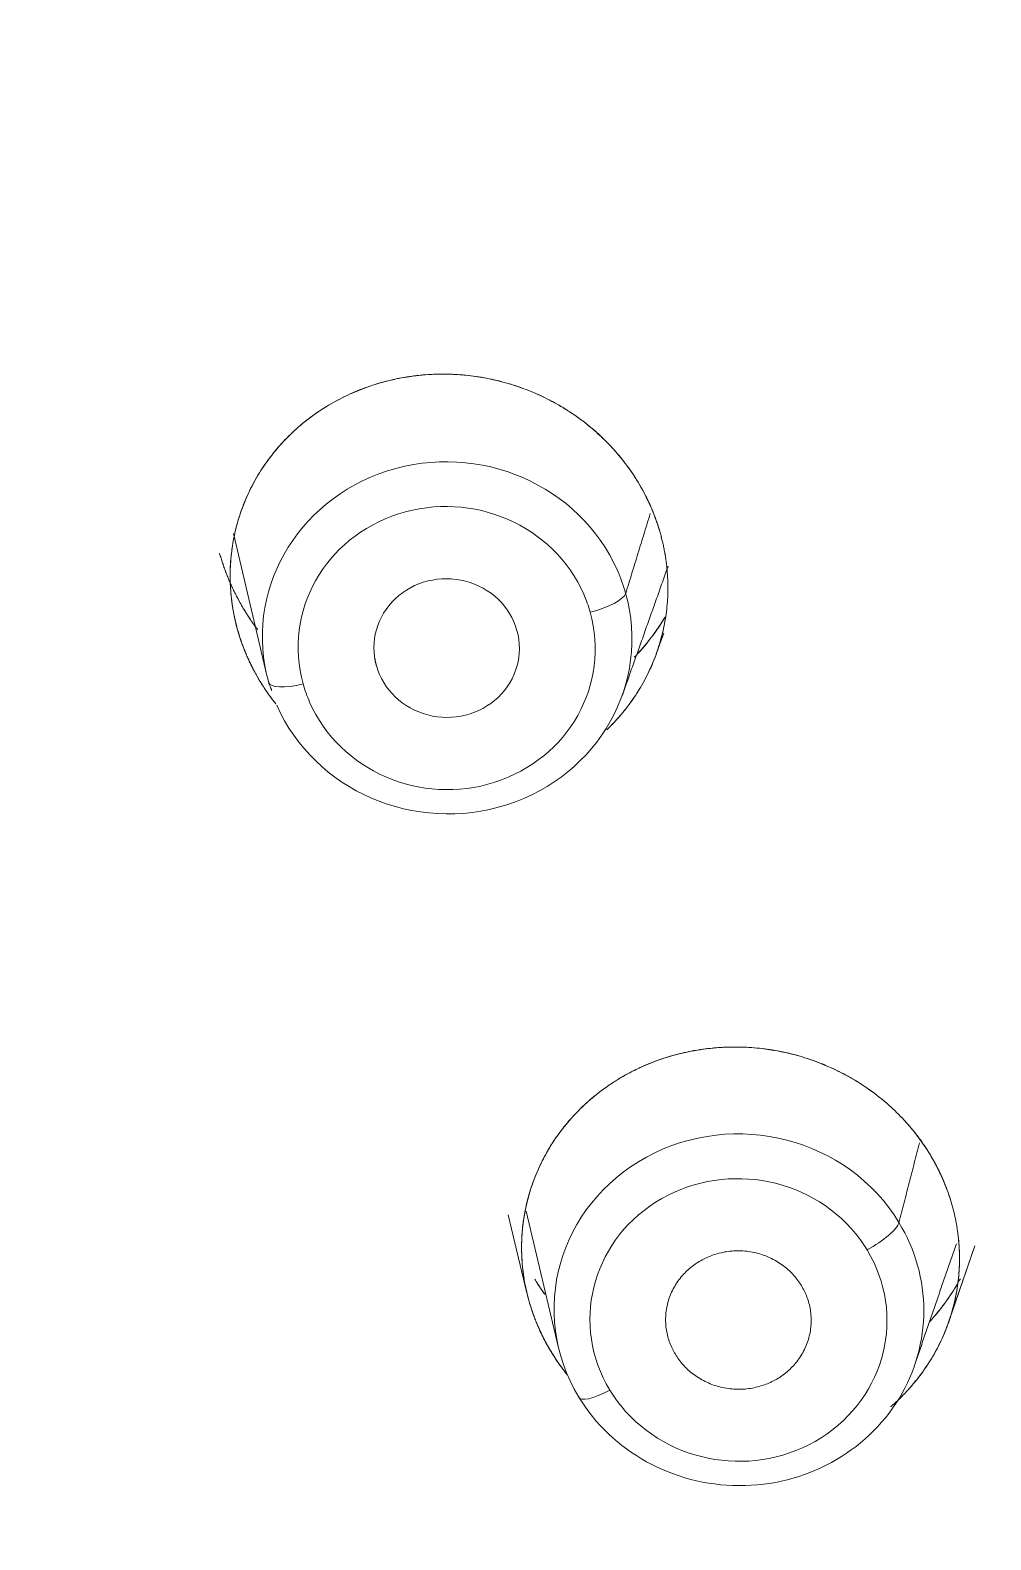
# Model space of a CAD drawing. Extents: x 5217 to 6345, y 0 to 827.
# Drawn here: x 5730.56 to 5738.48, y 479.79 to 492.23 of the extents above; entities that cross this region are included whole.
import ezdxf

# ---------------------------------------------------------------- set-up
doc = ezdxf.new("R2010")
doc.units = 0
doc.header["$LTSCALE"] = 30
doc.header["$MEASUREMENT"] = 0
doc.layers.add('1', color=7, linetype='CONTINUOUS')

msp = doc.modelspace()

# ---------------------------------------------------------------- linework, layer by layer
at = {"layer": '1', "color": 7, "linetype": 'Continuous', "lineweight": 18}
for p, q in [((5732.234, 488.077), (5732.509, 486.908)), ((5735.719, 487.086), (5735.78, 487.258)), ((5734.499, 482.464), (5734.653, 481.818)), ((5734.499, 482.464), (5734.653, 481.818)), ((5734.646, 482.493), (5734.914, 481.368)), ((5738.131, 481.587), (5738.345, 482.209)), ((5738.15, 481.64), (5738.345, 482.209)), ((5738.126, 481.571), (5738.131, 481.587))]:
    msp.add_line(p, q, dxfattribs=at)
for centre, major_axis, ratio, start_param, end_param in [((5757.244, 496.519), (-59.628, 0), 0.953717, 0, 1.529457), ((5757.244, 496.519), (-59.628, 0), 0.953717, 0, 1.529457), ((5733.995, 487.218), (-1.521, 0.084), 0.952213, 3.591526, 6.59761), ((5733.991, 487.134), (-0.599, 0.033), 0.952213, 3.456017, 6.59761), ((5733.995, 487.218), (-1.521, 0.084), 0.952213, 0.449934, 3.456017), ((5733.991, 487.134), (-0.599, 0.033), 0.952213, 0.314424, 3.456017), ((5736.4, 481.681), (-1.522, 0.074), 0.950948, 3.711741, 6.853333), ((5736.4, 481.681), (-1.522, 0.074), 0.950948, 0.570148, 3.711741)]:
    msp.add_ellipse(centre, major_axis=major_axis, ratio=ratio, start_param=start_param, end_param=end_param, dxfattribs=at)
at = {"layer": '1', "color": 7, "linetype": 'Continuous', "lineweight": 13}
for centre, major_axis, ratio, start_param, end_param in [((5733.991, 487.134), (-1.223, 0.068), 0.952213, 3.591526, 6.59761), ((5733.995, 487.218), (-1.521, 0.084), 0.952213, 3.456017, 3.591526), ((5733.991, 487.134), (-1.223, 0.068), 0.952213, 3.456017, 3.591526), ((5735.179, 487.521), (0.289, 0.081), 0.290459, 4.613511, 6.09799), ((5733.991, 487.134), (-1.223, 0.068), 0.952213, 0.449934, 3.456017), ((5732.813, 486.93), (-0.289, -0.081), 0.29046, 6.270624, 7.755103), ((5733.991, 487.134), (-1.223, 0.068), 0.952213, 0.314424, 0.449934), ((5736.396, 481.597), (-1.223, 0.06), 0.950948, 3.84725, 6.853333), ((5737.461, 482.267), (0.257, 0.155), 0.260419, 4.538573, 6.023052), ((5736.396, 481.597), (-1.223, 0.06), 0.950948, 3.711741, 3.84725), ((5736.396, 481.597), (-1.223, 0.06), 0.950948, 0.705657, 3.711741), ((5735.34, 481.112), (-0.257, -0.155), 0.260419, 6.195687, 7.680166), ((5736.396, 481.597), (-1.223, 0.06), 0.950948, 0.570148, 0.705657)]:
    msp.add_ellipse(centre, major_axis=major_axis, ratio=ratio, start_param=start_param, end_param=end_param, dxfattribs=at)
at = {"layer": '1', "color": 7, "linetype": 'Continuous', "lineweight": 18}
for points, knots in [([(5759.712, 439.668), (5760.292, 439.691), (5761.968, 439.78), (5764.735, 440.04), (5767.995, 440.52), (5771.222, 441.172), (5774.407, 441.992), (5777.54, 442.979), (5780.611, 444.129), (5783.61, 445.439), (5786.529, 446.905), (5789.359, 448.523), (5792.092, 450.287), (5794.718, 452.192), (5797.229, 454.232), (5799.619, 456.402), (5801.88, 458.694), (5804.005, 461.101), (5805.987, 463.617), (5807.821, 466.233), (5809.501, 468.942), (5811.021, 471.735), (5812.378, 474.604), (5813.566, 477.54), (5814.583, 480.534), (5815.426, 483.576), (5816.091, 486.659), (5816.577, 489.772), (5816.882, 492.905), (5817.005, 496.05), (5816.947, 499.196), (5816.706, 502.335), (5816.285, 505.456), (5815.684, 508.55), (5814.904, 511.608), (5813.949, 514.62), (5812.822, 517.578), (5811.525, 520.471), (5810.063, 523.292), (5808.44, 526.031), (5806.66, 528.681), (5804.731, 531.234), (5802.657, 533.681), (5800.444, 536.015), (5798.1, 538.229), (5795.631, 540.316), (5793.045, 542.27), (5790.35, 544.085), (5787.555, 545.755), (5784.667, 547.276), (5781.695, 548.643), (5778.649, 549.85), (5775.538, 550.896), (5772.371, 551.776), (5769.157, 552.489), (5765.908, 553.031), (5762.632, 553.401), (5759.34, 553.598), (5756.041, 553.622), (5752.746, 553.471), (5749.464, 553.148), (5746.207, 552.652), (5742.982, 551.986), (5739.802, 551.151), (5736.674, 550.149), (5733.609, 548.985), (5730.617, 547.661), (5727.705, 546.181), (5724.883, 544.551), (5722.16, 542.774), (5719.544, 540.857), (5717.043, 538.805), (5714.664, 536.624), (5712.415, 534.322), (5710.302, 531.904), (5708.333, 529.379), (5706.512, 526.755), (5704.847, 524.038), (5703.34, 521.238), (5701.998, 518.363), (5700.825, 515.422), (5699.823, 512.423), (5698.996, 509.377), (5698.347, 506.291), (5697.877, 503.176), (5697.588, 500.041), (5697.48, 496.896), (5697.555, 493.75), (5697.811, 490.612), (5698.249, 487.493), (5698.866, 484.402), (5699.661, 481.348), (5700.631, 478.34), (5701.774, 475.388), (5703.085, 472.5), (5704.562, 469.686), (5706.199, 466.954), (5707.991, 464.313), (5709.934, 461.769), (5712.021, 459.332), (5714.245, 457.008), (5716.601, 454.805), (5719.08, 452.73), (5721.676, 450.788), (5724.38, 448.985), (5727.184, 447.328), (5730.08, 445.82), (5733.058, 444.468), (5736.111, 443.274), (5739.227, 442.243), (5742.399, 441.377), (5745.616, 440.68), (5748.868, 440.153), (5751.926, 439.822), (5753.898, 439.702), (5754.776, 439.668)], [0, 0, 0, 0, 0.004702, 0.013606, 0.022511, 0.031416, 0.040321, 0.049226, 0.058131, 0.067035, 0.07594, 0.084844, 0.093748, 0.102652, 0.111556, 0.120459, 0.129362, 0.138265, 0.147168, 0.15607, 0.164972, 0.173874, 0.182775, 0.191676, 0.200577, 0.209478, 0.218378, 0.227279, 0.236179, 0.245079, 0.253978, 0.262878, 0.271778, 0.280678, 0.289578, 0.298478, 0.307379, 0.316279, 0.32518, 0.334081, 0.342982, 0.351884, 0.360785, 0.369687, 0.37859, 0.387493, 0.396396, 0.405299, 0.414202, 0.423106, 0.43201, 0.440914, 0.449818, 0.458723, 0.467628, 0.476532, 0.485437, 0.494342, 0.503247, 0.512152, 0.521057, 0.529962, 0.538867, 0.547772, 0.556677, 0.565582, 0.574486, 0.583391, 0.592295, 0.601199, 0.610103, 0.619007, 0.62791, 0.636813, 0.645716, 0.654619, 0.663521, 0.672423, 0.681325, 0.690226, 0.699127, 0.708028, 0.716929, 0.725829, 0.734729, 0.743629, 0.752529, 0.761429, 0.770329, 0.779229, 0.788129, 0.797029, 0.805929, 0.814829, 0.82373, 0.832631, 0.841532, 0.850433, 0.859334, 0.868236, 0.877138, 0.886041, 0.894944, 0.903847, 0.91275, 0.921653, 0.930557, 0.939461, 0.948365, 0.95727, 0.966174, 0.975079, 0.983983, 0.992888, 1, 1, 1, 1]), ([(5793.07, 451.033), (5793.622, 451.416), (5795.04, 452.443), (5797.228, 454.234), (5799.62, 456.401), (5801.88, 458.694), (5804.005, 461.101), (5805.987, 463.617), (5807.821, 466.233), (5809.501, 468.942), (5811.021, 471.735), (5812.378, 474.604), (5813.566, 477.54), (5814.583, 480.534), (5815.426, 483.576), (5816.091, 486.659), (5816.577, 489.772), (5816.882, 492.905), (5817.005, 496.05), (5816.947, 499.196), (5816.706, 502.335), (5816.285, 505.456), (5815.684, 508.55), (5814.904, 511.608), (5813.949, 514.62), (5812.822, 517.578), (5811.525, 520.471), (5810.063, 523.292), (5808.44, 526.031), (5806.66, 528.681), (5804.731, 531.234), (5802.657, 533.681), (5800.444, 536.015), (5798.1, 538.229), (5795.631, 540.316), (5793.045, 542.27), (5790.35, 544.085), (5787.555, 545.755), (5784.667, 547.276), (5781.695, 548.643), (5778.649, 549.85), (5775.538, 550.896), (5772.371, 551.776), (5769.157, 552.489), (5765.908, 553.031), (5762.632, 553.401), (5759.34, 553.598), (5756.041, 553.622), (5752.746, 553.471), (5749.464, 553.148), (5746.207, 552.652), (5742.982, 551.986), (5739.802, 551.151), (5736.674, 550.149), (5733.609, 548.985), (5730.617, 547.661), (5727.705, 546.181), (5724.883, 544.551), (5722.16, 542.774), (5719.544, 540.857), (5717.043, 538.805), (5714.664, 536.624), (5712.415, 534.322), (5710.302, 531.904), (5708.333, 529.379), (5706.512, 526.755), (5704.847, 524.038), (5703.34, 521.238), (5701.998, 518.363), (5700.825, 515.422), (5699.823, 512.423), (5698.996, 509.377), (5698.347, 506.291), (5697.877, 503.176), (5697.588, 500.041), (5697.48, 496.896), (5697.555, 493.75), (5697.811, 490.612), (5698.249, 487.493), (5698.866, 484.402), (5699.661, 481.348), (5700.631, 478.34), (5701.774, 475.388), (5703.085, 472.5), (5704.562, 469.686), (5706.199, 466.954), (5707.991, 464.313), (5709.934, 461.769), (5712.021, 459.332), (5714.246, 457.009), (5716.6, 454.804), (5719.085, 452.736), (5720.978, 451.284), (5722.066, 450.56), (5722.254, 450.437)], [0, 0, 0, 0, 0.006833, 0.017845, 0.028856, 0.039868, 0.050878, 0.061889, 0.072899, 0.083908, 0.094918, 0.105926, 0.116935, 0.127943, 0.138951, 0.149959, 0.160966, 0.171973, 0.18298, 0.193987, 0.204994, 0.216001, 0.227008, 0.238016, 0.249023, 0.26003, 0.271038, 0.282046, 0.293055, 0.304063, 0.315072, 0.326082, 0.337091, 0.348102, 0.359112, 0.370123, 0.381134, 0.392146, 0.403157, 0.414169, 0.425182, 0.436194, 0.447207, 0.45822, 0.469233, 0.480246, 0.491259, 0.502272, 0.513286, 0.524299, 0.535313, 0.546326, 0.557339, 0.568352, 0.579365, 0.590378, 0.601391, 0.612403, 0.623416, 0.634428, 0.645439, 0.656451, 0.667462, 0.678472, 0.689483, 0.700493, 0.711502, 0.722512, 0.73352, 0.744529, 0.755537, 0.766545, 0.777553, 0.78856, 0.799567, 0.810574, 0.821581, 0.832588, 0.843595, 0.854602, 0.865609, 0.876617, 0.887624, 0.898632, 0.90964, 0.920649, 0.931657, 0.942666, 0.953676, 0.964686, 0.975696, 0.986706, 0.997717, 1, 1, 1, 1]), ([(5735.753, 488.078), (5735.751, 488.084), (5735.747, 488.097), (5735.741, 488.117), (5735.735, 488.136), (5735.729, 488.156), (5735.722, 488.175), (5735.715, 488.195), (5735.708, 488.214), (5735.701, 488.233), (5735.693, 488.252), (5735.685, 488.272), (5735.677, 488.291), (5735.669, 488.31), (5735.66, 488.329), (5735.651, 488.348), (5735.642, 488.367), (5735.623, 488.405), (5735.593, 488.461), (5735.549, 488.534), (5735.502, 488.605), (5735.436, 488.693), (5735.347, 488.797), (5735.229, 488.913), (5735.096, 489.021), (5734.958, 489.113), (5734.815, 489.192), (5734.664, 489.26), (5734.498, 489.317), (5734.282, 489.369), (5734.041, 489.396), (5733.805, 489.389), (5733.652, 489.367), (5733.561, 489.349), (5733.492, 489.333), (5733.416, 489.312), (5733.338, 489.286), (5733.24, 489.249), (5733.112, 489.191), (5732.974, 489.111), (5732.856, 489.028), (5732.761, 488.95), (5732.662, 488.856), (5732.563, 488.745), (5732.465, 488.61), (5732.379, 488.462), (5732.308, 488.302), (5732.256, 488.14), (5732.228, 488.003), (5732.213, 487.89), (5732.207, 487.803), (5732.205, 487.715), (5732.208, 487.643), (5732.212, 487.588), (5732.216, 487.549), (5732.221, 487.51), (5732.226, 487.472), (5732.233, 487.434), (5732.24, 487.396), (5732.249, 487.359), (5732.258, 487.321), (5732.264, 487.297), (5732.268, 487.284)], [0, 0, 0, 0, 0.003739, 0.007484, 0.011236, 0.014993, 0.018757, 0.022527, 0.026303, 0.030085, 0.033873, 0.037667, 0.041468, 0.045275, 0.049087, 0.052906, 0.056732, 0.060563, 0.076003, 0.091434, 0.106858, 0.122274, 0.150982, 0.180465, 0.211046, 0.241995, 0.26887, 0.297497, 0.329168, 0.361459, 0.414604, 0.456956, 0.48617, 0.496862, 0.506729, 0.524372, 0.539058, 0.550611, 0.581088, 0.614925, 0.637441, 0.659918, 0.682354, 0.71283, 0.741947, 0.775205, 0.808076, 0.839594, 0.870197, 0.886562, 0.902943, 0.919339, 0.935749, 0.942976, 0.950181, 0.957364, 0.964525, 0.971664, 0.978781, 0.985876, 0.992949, 1, 1, 1, 1]), ([(5735.753, 488.078), (5735.751, 488.084), (5735.747, 488.097), (5735.741, 488.117), (5735.735, 488.136), (5735.729, 488.156), (5735.722, 488.175), (5735.715, 488.195), (5735.708, 488.214), (5735.701, 488.233), (5735.693, 488.252), (5735.685, 488.272), (5735.677, 488.291), (5735.669, 488.31), (5735.66, 488.329), (5735.651, 488.348), (5735.642, 488.367), (5735.623, 488.405), (5735.593, 488.461), (5735.549, 488.534), (5735.502, 488.605), (5735.436, 488.693), (5735.347, 488.797), (5735.229, 488.913), (5735.096, 489.021), (5734.958, 489.113), (5734.815, 489.192), (5734.664, 489.26), (5734.498, 489.317), (5734.332, 489.357), (5734.156, 489.384), (5733.969, 489.395), (5733.783, 489.386), (5733.646, 489.366), (5733.561, 489.349), (5733.492, 489.333), (5733.416, 489.312), (5733.338, 489.286), (5733.24, 489.249), (5733.112, 489.191), (5732.974, 489.111), (5732.856, 489.028), (5732.761, 488.95), (5732.662, 488.856), (5732.563, 488.745), (5732.465, 488.61), (5732.379, 488.462), (5732.308, 488.302), (5732.256, 488.14), (5732.23, 488.011), (5732.217, 487.916), (5732.211, 487.855), (5732.207, 487.793), (5732.206, 487.738), (5732.206, 487.69), (5732.208, 487.648), (5732.211, 487.607), (5732.214, 487.566), (5732.219, 487.525), (5732.225, 487.484), (5732.231, 487.444), (5732.239, 487.403), (5732.247, 487.363), (5732.257, 487.324), (5732.264, 487.297), (5732.268, 487.284)], [0, 0, 0, 0, 0.003739, 0.007484, 0.011235, 0.014992, 0.018756, 0.022525, 0.026301, 0.030083, 0.033871, 0.037665, 0.041466, 0.045272, 0.049085, 0.052904, 0.056729, 0.06056, 0.075999, 0.091429, 0.106852, 0.122267, 0.150974, 0.180455, 0.211035, 0.241982, 0.268856, 0.297481, 0.32915, 0.36144, 0.387522, 0.422984, 0.46042, 0.486193, 0.496885, 0.506751, 0.524393, 0.539078, 0.550631, 0.581106, 0.614941, 0.637457, 0.659932, 0.682367, 0.712842, 0.741956, 0.775213, 0.808082, 0.839598, 0.8702, 0.881685, 0.893188, 0.904707, 0.916243, 0.923963, 0.931661, 0.939338, 0.946995, 0.95463, 0.962244, 0.969837, 0.97741, 0.984961, 0.992491, 1, 1, 1, 1]), ([(5732.268, 487.284), (5732.266, 487.291), (5732.262, 487.304), (5732.257, 487.324), (5732.252, 487.345), (5732.247, 487.365), (5732.243, 487.385), (5732.239, 487.405), (5732.235, 487.426), (5732.231, 487.446), (5732.227, 487.466), (5732.224, 487.487), (5732.221, 487.507), (5732.219, 487.528), (5732.216, 487.548), (5732.214, 487.569), (5732.212, 487.589), (5732.211, 487.61), (5732.208, 487.653), (5732.205, 487.718), (5732.207, 487.805), (5732.214, 487.891), (5732.228, 488.006), (5732.258, 488.147), (5732.312, 488.311), (5732.382, 488.468), (5732.469, 488.616), (5732.57, 488.754), (5732.686, 488.882), (5732.815, 488.997), (5732.957, 489.1), (5733.109, 489.189), (5733.272, 489.263), (5733.442, 489.322), (5733.617, 489.363), (5733.794, 489.387), (5733.972, 489.394), (5734.148, 489.385), (5734.32, 489.36), (5734.487, 489.32), (5734.648, 489.266), (5734.804, 489.198), (5734.952, 489.117), (5735.091, 489.024), (5735.222, 488.919), (5735.343, 488.802), (5735.434, 488.695), (5735.501, 488.605), (5735.548, 488.536), (5735.591, 488.464), (5735.624, 488.404), (5735.647, 488.356), (5735.663, 488.322), (5735.679, 488.288), (5735.693, 488.254), (5735.706, 488.219), (5735.719, 488.184), (5735.731, 488.149), (5735.743, 488.113), (5735.749, 488.09), (5735.753, 488.078)], [0, 0, 0, 0, 0.003829, 0.007655, 0.011479, 0.015301, 0.019121, 0.02294, 0.026758, 0.030576, 0.034394, 0.038213, 0.042033, 0.045855, 0.049678, 0.053504, 0.057333, 0.061165, 0.065001, 0.081214, 0.097395, 0.113579, 0.129803, 0.162063, 0.194284, 0.226189, 0.258049, 0.289778, 0.321447, 0.353379, 0.385057, 0.417203, 0.449368, 0.481822, 0.513779, 0.545406, 0.576994, 0.607906, 0.638542, 0.668613, 0.698586, 0.728369, 0.758009, 0.787804, 0.817555, 0.847653, 0.877728, 0.892946, 0.908126, 0.92331, 0.938544, 0.945399, 0.952238, 0.959065, 0.965884, 0.972699, 0.979515, 0.986334, 0.993161, 1, 1, 1, 1]), ([(5732.268, 487.284), (5732.266, 487.291), (5732.262, 487.304), (5732.257, 487.324), (5732.252, 487.345), (5732.247, 487.365), (5732.243, 487.385), (5732.239, 487.405), (5732.235, 487.426), (5732.231, 487.446), (5732.227, 487.466), (5732.224, 487.487), (5732.221, 487.507), (5732.219, 487.528), (5732.216, 487.548), (5732.214, 487.569), (5732.212, 487.589), (5732.211, 487.61), (5732.208, 487.653), (5732.205, 487.718), (5732.207, 487.805), (5732.214, 487.891), (5732.228, 488.006), (5732.258, 488.147), (5732.312, 488.311), (5732.382, 488.468), (5732.469, 488.616), (5732.57, 488.754), (5732.686, 488.882), (5732.815, 488.997), (5732.957, 489.1), (5733.109, 489.189), (5733.272, 489.263), (5733.442, 489.322), (5733.617, 489.363), (5733.794, 489.387), (5733.972, 489.394), (5734.148, 489.385), (5734.32, 489.36), (5734.487, 489.32), (5734.648, 489.266), (5734.804, 489.198), (5734.952, 489.117), (5735.091, 489.024), (5735.222, 488.919), (5735.343, 488.802), (5735.434, 488.695), (5735.501, 488.605), (5735.548, 488.536), (5735.591, 488.464), (5735.624, 488.404), (5735.647, 488.356), (5735.663, 488.322), (5735.679, 488.288), (5735.693, 488.254), (5735.706, 488.219), (5735.719, 488.184), (5735.731, 488.149), (5735.743, 488.113), (5735.749, 488.09), (5735.753, 488.078)], [0, 0, 0, 0, 0.003829, 0.007655, 0.011479, 0.015301, 0.019121, 0.02294, 0.026758, 0.030576, 0.034394, 0.038213, 0.042033, 0.045855, 0.049678, 0.053504, 0.057333, 0.061165, 0.065001, 0.081214, 0.097395, 0.113579, 0.129803, 0.162063, 0.194284, 0.226189, 0.258049, 0.289778, 0.321447, 0.353379, 0.385057, 0.417203, 0.449368, 0.481822, 0.513779, 0.545406, 0.576994, 0.607906, 0.638542, 0.668613, 0.698586, 0.728369, 0.758009, 0.787804, 0.817555, 0.847653, 0.877728, 0.892946, 0.908126, 0.92331, 0.938544, 0.945399, 0.952238, 0.959065, 0.965884, 0.972699, 0.979515, 0.986334, 0.993161, 1, 1, 1, 1]), ([(5735.31, 486.46), (5735.343, 486.492), (5735.413, 486.564), (5735.506, 486.681), (5735.595, 486.815), (5735.671, 486.96), (5735.733, 487.117), (5735.777, 487.275), (5735.8, 487.408), (5735.811, 487.515), (5735.815, 487.596), (5735.814, 487.678), (5735.811, 487.746), (5735.806, 487.801), (5735.801, 487.841), (5735.796, 487.881), (5735.789, 487.921), (5735.781, 487.961), (5735.773, 488), (5735.763, 488.039), (5735.756, 488.065), (5735.753, 488.078)], [0, 0, 0, 0, 0.078488, 0.169239, 0.253696, 0.351408, 0.448075, 0.54118, 0.63187, 0.678242, 0.724651, 0.771098, 0.817584, 0.840631, 0.863608, 0.886515, 0.909352, 0.932118, 0.954815, 0.977442, 1, 1, 1, 1]), ([(5735.31, 486.46), (5735.343, 486.492), (5735.413, 486.564), (5735.506, 486.681), (5735.595, 486.815), (5735.671, 486.96), (5735.733, 487.117), (5735.777, 487.275), (5735.8, 487.408), (5735.811, 487.515), (5735.815, 487.596), (5735.814, 487.678), (5735.811, 487.746), (5735.806, 487.801), (5735.801, 487.841), (5735.796, 487.881), (5735.789, 487.921), (5735.781, 487.961), (5735.773, 488), (5735.763, 488.039), (5735.756, 488.065), (5735.753, 488.078)], [0, 0, 0, 0, 0.078488, 0.169239, 0.253696, 0.351408, 0.448075, 0.54118, 0.63187, 0.678242, 0.724651, 0.771098, 0.817584, 0.840631, 0.863608, 0.886515, 0.909352, 0.932118, 0.954815, 0.977442, 1, 1, 1, 1]), ([(5735.753, 488.078), (5735.755, 488.071), (5735.758, 488.058), (5735.763, 488.038), (5735.768, 488.019), (5735.773, 487.999), (5735.777, 487.979), (5735.781, 487.96), (5735.785, 487.94), (5735.789, 487.92), (5735.792, 487.9), (5735.796, 487.88), (5735.799, 487.86), (5735.801, 487.84), (5735.804, 487.82), (5735.806, 487.8), (5735.808, 487.78), (5735.811, 487.739), (5735.814, 487.678), (5735.815, 487.596), (5735.811, 487.515), (5735.8, 487.406), (5735.776, 487.271), (5735.731, 487.112), (5735.669, 486.957), (5735.591, 486.809), (5735.497, 486.668), (5735.413, 486.566), (5735.361, 486.511), (5735.347, 486.496)], [0, 0, 0, 0, 0.011782, 0.023554, 0.035317, 0.047073, 0.058825, 0.070573, 0.082322, 0.094071, 0.105825, 0.117583, 0.12935, 0.141126, 0.152913, 0.164714, 0.176531, 0.188366, 0.236141, 0.283806, 0.331492, 0.37933, 0.476102, 0.572918, 0.67045, 0.769002, 0.867297, 0.965587, 1, 1, 1, 1]), ([(5735.753, 488.078), (5735.755, 488.071), (5735.758, 488.058), (5735.763, 488.038), (5735.768, 488.019), (5735.773, 487.999), (5735.777, 487.979), (5735.781, 487.96), (5735.785, 487.94), (5735.789, 487.92), (5735.792, 487.9), (5735.796, 487.88), (5735.799, 487.86), (5735.801, 487.84), (5735.804, 487.82), (5735.806, 487.8), (5735.808, 487.78), (5735.811, 487.739), (5735.814, 487.678), (5735.815, 487.596), (5735.811, 487.515), (5735.8, 487.406), (5735.776, 487.271), (5735.731, 487.112), (5735.669, 486.957), (5735.591, 486.809), (5735.497, 486.668), (5735.413, 486.566), (5735.361, 486.511), (5735.347, 486.496)], [0, 0, 0, 0, 0.011782, 0.023554, 0.035317, 0.047073, 0.058825, 0.070573, 0.082322, 0.094071, 0.105825, 0.117583, 0.12935, 0.141126, 0.152913, 0.164714, 0.176531, 0.188366, 0.236141, 0.283806, 0.331492, 0.37933, 0.476102, 0.572918, 0.67045, 0.769002, 0.867297, 0.965587, 1, 1, 1, 1]), ([(5732.119, 487.916), (5732.121, 487.909), (5732.125, 487.895), (5732.132, 487.874), (5732.138, 487.853), (5732.145, 487.832), (5732.152, 487.812), (5732.159, 487.791), (5732.167, 487.771), (5732.174, 487.75), (5732.182, 487.73), (5732.191, 487.71), (5732.199, 487.689), (5732.208, 487.669), (5732.217, 487.649), (5732.226, 487.629), (5732.235, 487.609), (5732.245, 487.59), (5732.255, 487.57), (5732.277, 487.527), (5732.313, 487.463), (5732.365, 487.379), (5732.407, 487.32), (5732.43, 487.289), (5732.433, 487.285)], [0, 0, 0, 0, 0.031097, 0.062173, 0.09323, 0.124272, 0.155302, 0.186323, 0.217338, 0.24835, 0.279363, 0.31038, 0.341403, 0.372436, 0.403482, 0.434545, 0.465627, 0.496731, 0.527862, 0.559021, 0.698355, 0.837439, 0.976566, 1, 1, 1, 1]), ([(5732.203, 487.68), (5732.198, 487.691), (5732.188, 487.715), (5732.173, 487.753), (5732.158, 487.794), (5732.144, 487.834), (5732.131, 487.875), (5732.123, 487.902), (5732.119, 487.916)], [0, 0, 0, 0, 0.141339, 0.314151, 0.486423, 0.658155, 0.829347, 1, 1, 1, 1]), ([(5732.119, 487.916), (5732.121, 487.909), (5732.125, 487.895), (5732.132, 487.874), (5732.138, 487.853), (5732.145, 487.832), (5732.152, 487.812), (5732.159, 487.791), (5732.167, 487.771), (5732.174, 487.75), (5732.182, 487.73), (5732.191, 487.71), (5732.199, 487.689), (5732.208, 487.669), (5732.217, 487.649), (5732.226, 487.629), (5732.235, 487.609), (5732.245, 487.59), (5732.255, 487.57), (5732.277, 487.527), (5732.313, 487.463), (5732.35, 487.403), (5732.372, 487.372), (5732.374, 487.367)], [0, 0, 0, 0, 0.036236, 0.072446, 0.108635, 0.144807, 0.180964, 0.217111, 0.25325, 0.289387, 0.325524, 0.361666, 0.397815, 0.433976, 0.470152, 0.506348, 0.542566, 0.57881, 0.615084, 0.651391, 0.813749, 0.975815, 1, 1, 1, 1]), ([(5732.203, 487.68), (5732.198, 487.691), (5732.188, 487.715), (5732.173, 487.753), (5732.158, 487.794), (5732.144, 487.834), (5732.131, 487.875), (5732.123, 487.902), (5732.119, 487.916)], [0, 0, 0, 0, 0.141339, 0.314151, 0.486423, 0.658155, 0.829347, 1, 1, 1, 1]), ([(5732.374, 487.367), (5732.371, 487.372), (5732.349, 487.405), (5732.311, 487.466), (5732.276, 487.53), (5732.258, 487.565), (5732.255, 487.57)], [0, 0, 0, 0, 0.072033, 0.498435, 0.925208, 1, 1, 1, 1]), ([(5732.374, 487.367), (5732.371, 487.372), (5732.349, 487.405), (5732.311, 487.466), (5732.276, 487.53), (5732.258, 487.565), (5732.255, 487.57)], [0, 0, 0, 0, 0.072033, 0.498435, 0.925208, 1, 1, 1, 1]), ([(5732.268, 487.284), (5732.27, 487.278), (5732.274, 487.264), (5732.28, 487.244), (5732.286, 487.224), (5732.292, 487.204), (5732.299, 487.184), (5732.306, 487.164), (5732.314, 487.144), (5732.321, 487.125), (5732.329, 487.105), (5732.337, 487.085), (5732.346, 487.065), (5732.355, 487.046), (5732.364, 487.026), (5732.373, 487.007), (5732.382, 486.987), (5732.402, 486.948), (5732.434, 486.891), (5732.479, 486.816), (5732.529, 486.743), (5732.565, 486.696), (5732.583, 486.673), (5732.583, 486.673)], [0, 0, 0, 0, 0.030482, 0.06102, 0.091615, 0.122266, 0.152973, 0.183736, 0.214556, 0.245433, 0.276365, 0.307354, 0.3384, 0.369501, 0.400659, 0.431873, 0.463144, 0.494471, 0.620767, 0.747069, 0.873376, 0.999687, 1, 1, 1, 1]), ([(5732.583, 486.673), (5732.583, 486.673), (5732.565, 486.695), (5732.53, 486.742), (5732.481, 486.814), (5732.435, 486.888), (5732.401, 486.95), (5732.377, 486.998), (5732.36, 487.033), (5732.345, 487.068), (5732.33, 487.104), (5732.316, 487.139), (5732.302, 487.175), (5732.29, 487.211), (5732.278, 487.248), (5732.271, 487.272), (5732.268, 487.284)], [0, 0, 0, 0, 0.000061, 0.124662, 0.249173, 0.37384, 0.498912, 0.554835, 0.610646, 0.666367, 0.722018, 0.777622, 0.8332, 0.888775, 0.944368, 1, 1, 1, 1]), ([(5732.268, 487.284), (5732.27, 487.278), (5732.274, 487.264), (5732.28, 487.244), (5732.286, 487.224), (5732.292, 487.204), (5732.299, 487.184), (5732.306, 487.164), (5732.314, 487.144), (5732.321, 487.125), (5732.329, 487.105), (5732.337, 487.085), (5732.346, 487.065), (5732.355, 487.046), (5732.364, 487.026), (5732.373, 487.007), (5732.382, 486.987), (5732.402, 486.948), (5732.434, 486.891), (5732.479, 486.816), (5732.529, 486.743), (5732.565, 486.696), (5732.583, 486.673), (5732.583, 486.673)], [0, 0, 0, 0, 0.030482, 0.06102, 0.091615, 0.122266, 0.152973, 0.183736, 0.214556, 0.245433, 0.276365, 0.307354, 0.3384, 0.369501, 0.400659, 0.431873, 0.463144, 0.494471, 0.620767, 0.747069, 0.873376, 0.999687, 1, 1, 1, 1]), ([(5732.547, 486.72), (5732.541, 486.727), (5732.519, 486.758), (5732.481, 486.814), (5732.435, 486.888), (5732.401, 486.95), (5732.377, 486.998), (5732.36, 487.033), (5732.345, 487.068), (5732.33, 487.104), (5732.316, 487.139), (5732.302, 487.175), (5732.29, 487.211), (5732.278, 487.248), (5732.271, 487.272), (5732.268, 487.284)], [0, 0, 0, 0, 0.043285, 0.179371, 0.315628, 0.452327, 0.51345, 0.574449, 0.63535, 0.696175, 0.756948, 0.817693, 0.878435, 0.939196, 1, 1, 1, 1]), ([(5735.537, 487.058), (5735.557, 487.078), (5735.617, 487.143), (5735.704, 487.252), (5735.764, 487.345), (5735.791, 487.39)], [0, 0, 0, 0, 0.203015, 0.626312, 1, 1, 1, 1]), ([(5735.537, 487.058), (5735.557, 487.078), (5735.617, 487.143), (5735.704, 487.252), (5735.764, 487.345), (5735.791, 487.39)], [0, 0, 0, 0, 0.203015, 0.626312, 1, 1, 1, 1]), ([(5735.787, 487.384), (5735.765, 487.346), (5735.709, 487.261), (5735.633, 487.163), (5735.581, 487.104), (5735.566, 487.088)], [0, 0, 0, 0, 0.361182, 0.821566, 1, 1, 1, 1]), ([(5735.787, 487.384), (5735.765, 487.346), (5735.709, 487.261), (5735.633, 487.163), (5735.581, 487.104), (5735.566, 487.088)], [0, 0, 0, 0, 0.361182, 0.821566, 1, 1, 1, 1]), ([(5737.976, 482.96), (5737.972, 482.966), (5737.965, 482.978), (5737.954, 482.995), (5737.943, 483.012), (5737.931, 483.029), (5737.92, 483.047), (5737.908, 483.064), (5737.896, 483.08), (5737.883, 483.097), (5737.871, 483.114), (5737.858, 483.131), (5737.845, 483.147), (5737.832, 483.163), (5737.818, 483.18), (5737.804, 483.196), (5737.791, 483.212), (5737.762, 483.244), (5737.718, 483.29), (5737.656, 483.35), (5737.591, 483.407), (5737.504, 483.476), (5737.39, 483.555), (5737.245, 483.638), (5737.088, 483.709), (5736.903, 483.774), (5736.68, 483.826), (5736.441, 483.85), (5736.211, 483.844), (5735.984, 483.813), (5735.772, 483.755), (5735.615, 483.692), (5735.526, 483.648), (5735.464, 483.616), (5735.397, 483.577), (5735.33, 483.533), (5735.246, 483.473), (5735.139, 483.385), (5735.028, 483.274), (5734.938, 483.164), (5734.868, 483.066), (5734.799, 482.95), (5734.735, 482.819), (5734.677, 482.665), (5734.636, 482.501), (5734.611, 482.329), (5734.606, 482.16), (5734.616, 482.02), (5734.633, 481.908), (5734.651, 481.822), (5734.674, 481.737), (5734.696, 481.668), (5734.715, 481.616), (5734.729, 481.579), (5734.744, 481.543), (5734.76, 481.508), (5734.777, 481.473), (5734.794, 481.438), (5734.812, 481.404), (5734.831, 481.37), (5734.844, 481.348), (5734.851, 481.337)], [0, 0, 0, 0, 0.003738, 0.007482, 0.011232, 0.014989, 0.018751, 0.02252, 0.026295, 0.030076, 0.033863, 0.037656, 0.041456, 0.045261, 0.049073, 0.052891, 0.056715, 0.060546, 0.075981, 0.091408, 0.106828, 0.12224, 0.15096, 0.180455, 0.211052, 0.242018, 0.284096, 0.331406, 0.368691, 0.405772, 0.452995, 0.486234, 0.496886, 0.506723, 0.524337, 0.539035, 0.550644, 0.581129, 0.614951, 0.637505, 0.660011, 0.682469, 0.712938, 0.74201, 0.775253, 0.808118, 0.839641, 0.87026, 0.886617, 0.902989, 0.919377, 0.935779, 0.943003, 0.950204, 0.957384, 0.964542, 0.971677, 0.978791, 0.985883, 0.992952, 1, 1, 1, 1]), ([(5734.851, 481.337), (5734.847, 481.343), (5734.84, 481.355), (5734.83, 481.373), (5734.819, 481.391), (5734.809, 481.409), (5734.799, 481.428), (5734.79, 481.446), (5734.781, 481.465), (5734.771, 481.484), (5734.763, 481.502), (5734.754, 481.521), (5734.746, 481.54), (5734.737, 481.559), (5734.729, 481.579), (5734.722, 481.598), (5734.714, 481.617), (5734.707, 481.637), (5734.693, 481.677), (5734.673, 481.739), (5734.651, 481.824), (5734.633, 481.909), (5734.616, 482.023), (5734.606, 482.167), (5734.612, 482.339), (5734.637, 482.507), (5734.679, 482.671), (5734.739, 482.83), (5734.815, 482.982), (5734.907, 483.125), (5735.015, 483.26), (5735.137, 483.383), (5735.273, 483.495), (5735.42, 483.593), (5735.576, 483.676), (5735.739, 483.742), (5735.908, 483.793), (5736.079, 483.827), (5736.25, 483.845), (5736.422, 483.848), (5736.591, 483.836), (5736.759, 483.809), (5736.923, 483.767), (5737.082, 483.711), (5737.237, 483.641), (5737.385, 483.558), (5737.501, 483.478), (5737.59, 483.408), (5737.654, 483.352), (5737.715, 483.293), (5737.763, 483.243), (5737.798, 483.203), (5737.823, 483.174), (5737.847, 483.145), (5737.87, 483.115), (5737.892, 483.085), (5737.914, 483.054), (5737.935, 483.023), (5737.956, 482.992), (5737.969, 482.971), (5737.976, 482.96)], [0, 0, 0, 0, 0.003827, 0.00765, 0.011472, 0.015291, 0.019108, 0.022925, 0.02674, 0.030556, 0.034371, 0.038187, 0.042004, 0.045823, 0.049644, 0.053467, 0.057293, 0.061122, 0.064955, 0.081161, 0.097336, 0.113516, 0.129736, 0.161993, 0.194218, 0.22612, 0.257978, 0.289703, 0.321384, 0.353321, 0.38502, 0.417162, 0.449322, 0.481753, 0.513701, 0.545326, 0.576907, 0.607831, 0.638472, 0.668563, 0.698548, 0.728349, 0.757992, 0.787802, 0.817562, 0.847678, 0.877765, 0.892986, 0.908167, 0.923351, 0.938582, 0.945432, 0.952266, 0.959089, 0.965904, 0.972715, 0.979526, 0.986341, 0.993165, 1, 1, 1, 1]), ([(5734.851, 481.337), (5734.847, 481.343), (5734.84, 481.355), (5734.83, 481.373), (5734.819, 481.391), (5734.809, 481.409), (5734.799, 481.428), (5734.79, 481.446), (5734.781, 481.465), (5734.771, 481.484), (5734.763, 481.502), (5734.754, 481.521), (5734.746, 481.54), (5734.737, 481.559), (5734.729, 481.579), (5734.722, 481.598), (5734.714, 481.617), (5734.707, 481.637), (5734.693, 481.677), (5734.673, 481.739), (5734.651, 481.824), (5734.633, 481.909), (5734.616, 482.023), (5734.606, 482.167), (5734.612, 482.339), (5734.637, 482.507), (5734.679, 482.671), (5734.739, 482.83), (5734.815, 482.982), (5734.907, 483.125), (5735.015, 483.26), (5735.137, 483.383), (5735.273, 483.495), (5735.42, 483.593), (5735.576, 483.676), (5735.739, 483.742), (5735.908, 483.793), (5736.079, 483.827), (5736.25, 483.845), (5736.422, 483.848), (5736.591, 483.836), (5736.759, 483.809), (5736.923, 483.767), (5737.082, 483.711), (5737.237, 483.641), (5737.385, 483.558), (5737.501, 483.478), (5737.59, 483.408), (5737.654, 483.352), (5737.715, 483.293), (5737.763, 483.243), (5737.798, 483.203), (5737.823, 483.174), (5737.847, 483.145), (5737.87, 483.115), (5737.892, 483.085), (5737.914, 483.054), (5737.935, 483.023), (5737.956, 482.992), (5737.969, 482.971), (5737.976, 482.96)], [0, 0, 0, 0, 0.003827, 0.00765, 0.011472, 0.015291, 0.019108, 0.022925, 0.02674, 0.030556, 0.034371, 0.038187, 0.042004, 0.045823, 0.049644, 0.053467, 0.057293, 0.061122, 0.064955, 0.081161, 0.097336, 0.113516, 0.129736, 0.161993, 0.194218, 0.22612, 0.257978, 0.289703, 0.321384, 0.353321, 0.38502, 0.417162, 0.449322, 0.481753, 0.513701, 0.545326, 0.576907, 0.607831, 0.638472, 0.668563, 0.698548, 0.728349, 0.757992, 0.787802, 0.817562, 0.847678, 0.877765, 0.892986, 0.908167, 0.923351, 0.938582, 0.945432, 0.952266, 0.959089, 0.965904, 0.972715, 0.979526, 0.986341, 0.993165, 1, 1, 1, 1]), ([(5737.976, 482.96), (5737.972, 482.966), (5737.965, 482.978), (5737.954, 482.995), (5737.943, 483.012), (5737.931, 483.029), (5737.92, 483.047), (5737.908, 483.064), (5737.896, 483.08), (5737.883, 483.097), (5737.871, 483.114), (5737.858, 483.131), (5737.845, 483.147), (5737.832, 483.163), (5737.818, 483.18), (5737.804, 483.196), (5737.791, 483.212), (5737.762, 483.244), (5737.718, 483.29), (5737.656, 483.35), (5737.591, 483.407), (5737.504, 483.476), (5737.39, 483.555), (5737.245, 483.638), (5737.088, 483.709), (5736.93, 483.765), (5736.771, 483.806), (5736.608, 483.834), (5736.433, 483.848), (5736.263, 483.846), (5736.087, 483.828), (5735.905, 483.793), (5735.729, 483.739), (5735.603, 483.686), (5735.526, 483.648), (5735.464, 483.616), (5735.397, 483.577), (5735.33, 483.533), (5735.246, 483.473), (5735.139, 483.385), (5735.028, 483.274), (5734.938, 483.164), (5734.868, 483.066), (5734.799, 482.95), (5734.735, 482.819), (5734.67, 482.644), (5734.621, 482.437), (5734.606, 482.24), (5734.611, 482.089), (5734.622, 481.979), (5734.64, 481.868), (5734.662, 481.78), (5734.68, 481.716), (5734.693, 481.676), (5734.707, 481.636), (5734.722, 481.597), (5734.738, 481.559), (5734.754, 481.52), (5734.772, 481.483), (5734.79, 481.445), (5734.81, 481.409), (5734.83, 481.372), (5734.844, 481.349), (5734.851, 481.337)], [0, 0, 0, 0, 0.003738, 0.007482, 0.011232, 0.014988, 0.018751, 0.022519, 0.026294, 0.030075, 0.033861, 0.037655, 0.041454, 0.045259, 0.049071, 0.052889, 0.056713, 0.060543, 0.075978, 0.091404, 0.106823, 0.122234, 0.150953, 0.180447, 0.211043, 0.242007, 0.268896, 0.297536, 0.32922, 0.361522, 0.387592, 0.423086, 0.460508, 0.486288, 0.496939, 0.506776, 0.524389, 0.539086, 0.550695, 0.581178, 0.614999, 0.637551, 0.660056, 0.682514, 0.712981, 0.742052, 0.787746, 0.832497, 0.852864, 0.872753, 0.894179, 0.915665, 0.923437, 0.931188, 0.938918, 0.946627, 0.954315, 0.961982, 0.969628, 0.977252, 0.984856, 0.992439, 1, 1, 1, 1]), ([(5737.649, 480.881), (5737.659, 480.889), (5737.71, 480.934), (5737.784, 481.007), (5737.882, 481.123), (5737.974, 481.251), (5738.058, 481.402), (5738.121, 481.55), (5738.169, 481.701), (5738.202, 481.86), (5738.219, 482.026), (5738.218, 482.19), (5738.204, 482.324), (5738.185, 482.43), (5738.167, 482.51), (5738.144, 482.589), (5738.122, 482.654), (5738.102, 482.705), (5738.087, 482.743), (5738.07, 482.78), (5738.053, 482.817), (5738.035, 482.854), (5738.016, 482.89), (5737.996, 482.925), (5737.982, 482.948), (5737.976, 482.96)], [0, 0, 0, 0, 0.016746, 0.087148, 0.134884, 0.214569, 0.292653, 0.362165, 0.426726, 0.501711, 0.575911, 0.647389, 0.71703, 0.75267, 0.78834, 0.824041, 0.859774, 0.87749, 0.895153, 0.912761, 0.930316, 0.947817, 0.965265, 0.982659, 1, 1, 1, 1]), ([(5737.649, 480.881), (5737.659, 480.889), (5737.71, 480.934), (5737.784, 481.007), (5737.882, 481.123), (5737.974, 481.251), (5738.058, 481.402), (5738.121, 481.55), (5738.169, 481.701), (5738.202, 481.86), (5738.219, 482.026), (5738.218, 482.19), (5738.204, 482.324), (5738.185, 482.43), (5738.167, 482.51), (5738.144, 482.589), (5738.122, 482.654), (5738.102, 482.705), (5738.087, 482.743), (5738.07, 482.78), (5738.053, 482.817), (5738.035, 482.854), (5738.016, 482.89), (5737.996, 482.925), (5737.982, 482.948), (5737.976, 482.96)], [0, 0, 0, 0, 0.016746, 0.087148, 0.134884, 0.214569, 0.292653, 0.362165, 0.426726, 0.501711, 0.575911, 0.647389, 0.71703, 0.75267, 0.78834, 0.824041, 0.859774, 0.87749, 0.895153, 0.912761, 0.930316, 0.947817, 0.965265, 0.982659, 1, 1, 1, 1]), ([(5737.976, 482.96), (5737.979, 482.954), (5737.986, 482.942), (5737.996, 482.925), (5738.007, 482.907), (5738.016, 482.889), (5738.026, 482.871), (5738.035, 482.853), (5738.045, 482.834), (5738.054, 482.816), (5738.062, 482.798), (5738.071, 482.779), (5738.079, 482.761), (5738.087, 482.742), (5738.095, 482.723), (5738.103, 482.704), (5738.11, 482.685), (5738.124, 482.646), (5738.144, 482.588), (5738.167, 482.509), (5738.185, 482.43), (5738.205, 482.322), (5738.219, 482.185), (5738.219, 482.02), (5738.201, 481.856), (5738.166, 481.694), (5738.115, 481.535), (5738.048, 481.383), (5737.965, 481.238), (5737.868, 481.103), (5737.781, 481.005), (5737.728, 480.952), (5737.714, 480.939)], [0, 0, 0, 0, 0.009135, 0.018262, 0.027383, 0.0365, 0.045613, 0.054725, 0.063837, 0.072952, 0.082069, 0.091192, 0.100321, 0.109459, 0.118606, 0.127764, 0.136936, 0.146122, 0.183135, 0.220052, 0.256974, 0.294004, 0.369334, 0.444166, 0.519327, 0.595639, 0.67177, 0.747785, 0.823044, 0.898867, 0.974479, 1, 1, 1, 1]), ([(5737.976, 482.96), (5737.979, 482.954), (5737.986, 482.942), (5737.996, 482.925), (5738.007, 482.907), (5738.016, 482.889), (5738.026, 482.871), (5738.035, 482.853), (5738.045, 482.834), (5738.054, 482.816), (5738.062, 482.798), (5738.071, 482.779), (5738.079, 482.761), (5738.087, 482.742), (5738.095, 482.723), (5738.103, 482.704), (5738.11, 482.685), (5738.124, 482.646), (5738.144, 482.588), (5738.167, 482.509), (5738.185, 482.43), (5738.205, 482.322), (5738.219, 482.185), (5738.219, 482.02), (5738.201, 481.856), (5738.166, 481.694), (5738.115, 481.535), (5738.048, 481.383), (5737.965, 481.238), (5737.868, 481.103), (5737.781, 481.005), (5737.728, 480.952), (5737.714, 480.939)], [0, 0, 0, 0, 0.009135, 0.018262, 0.027383, 0.0365, 0.045613, 0.054725, 0.063837, 0.072952, 0.082069, 0.091192, 0.100321, 0.109459, 0.118606, 0.127764, 0.136936, 0.146122, 0.183135, 0.220052, 0.256974, 0.294004, 0.369334, 0.444166, 0.519327, 0.595639, 0.67177, 0.747785, 0.823044, 0.898867, 0.974479, 1, 1, 1, 1]), ([(5738.225, 481.936), (5738.214, 481.916), (5738.17, 481.84), (5738.093, 481.725), (5738.016, 481.631), (5737.977, 481.589), (5737.974, 481.585)], [0, 0, 0, 0, 0.16246, 0.603608, 0.965211, 1, 1, 1, 1]), ([(5738.225, 481.936), (5738.214, 481.916), (5738.17, 481.84), (5738.093, 481.725), (5738.016, 481.631), (5737.977, 481.589), (5737.974, 481.585)], [0, 0, 0, 0, 0.16246, 0.603608, 0.965211, 1, 1, 1, 1]), ([(5734.718, 481.933), (5734.722, 481.927), (5734.729, 481.914), (5734.741, 481.895), (5734.753, 481.877), (5734.765, 481.859), (5734.778, 481.84), (5734.789, 481.824), (5734.797, 481.813), (5734.8, 481.809)], [0, 0, 0, 0, 0.148279, 0.296456, 0.444546, 0.592563, 0.740523, 0.888442, 1, 1, 1, 1]), ([(5734.718, 481.933), (5734.722, 481.927), (5734.729, 481.914), (5734.741, 481.895), (5734.753, 481.877), (5734.765, 481.859), (5734.778, 481.84), (5734.789, 481.824), (5734.797, 481.813), (5734.8, 481.809)], [0, 0, 0, 0, 0.148279, 0.296456, 0.444546, 0.592563, 0.740523, 0.888442, 1, 1, 1, 1]), ([(5734.8, 481.808), (5734.796, 481.814), (5734.784, 481.831), (5734.764, 481.86), (5734.74, 481.896), (5734.725, 481.921), (5734.718, 481.933)], [0, 0, 0, 0, 0.133259, 0.423085, 0.711998, 1, 1, 1, 1]), ([(5734.8, 481.808), (5734.796, 481.814), (5734.784, 481.831), (5734.764, 481.86), (5734.74, 481.896), (5734.725, 481.921), (5734.718, 481.933)], [0, 0, 0, 0, 0.133259, 0.423085, 0.711998, 1, 1, 1, 1]), ([(5738.005, 481.62), (5738.033, 481.652), (5738.096, 481.731), (5738.158, 481.822), (5738.193, 481.881), (5738.198, 481.889)], [0, 0, 0, 0, 0.376183, 0.915435, 1, 1, 1, 1]), ([(5738.005, 481.62), (5738.033, 481.652), (5738.096, 481.731), (5738.158, 481.822), (5738.193, 481.881), (5738.198, 481.889)], [0, 0, 0, 0, 0.376183, 0.915435, 1, 1, 1, 1]), ([(5734.985, 481.145), (5734.985, 481.146), (5734.976, 481.156), (5734.96, 481.177), (5734.936, 481.208), (5734.914, 481.24), (5734.892, 481.272), (5734.871, 481.304), (5734.858, 481.326), (5734.851, 481.337)], [0, 0, 0, 0, 0.010787, 0.175761, 0.340607, 0.505389, 0.670172, 0.835021, 1, 1, 1, 1]), ([(5734.851, 481.337), (5734.855, 481.331), (5734.862, 481.319), (5734.873, 481.301), (5734.885, 481.283), (5734.897, 481.265), (5734.909, 481.248), (5734.921, 481.23), (5734.933, 481.213), (5734.946, 481.196), (5734.959, 481.178), (5734.972, 481.162), (5734.981, 481.15), (5734.985, 481.145)], [0, 0, 0, 0, 0.090434, 0.181034, 0.271799, 0.362729, 0.453824, 0.545084, 0.63651, 0.728101, 0.819857, 0.911779, 1, 1, 1, 1]), ([(5734.851, 481.337), (5734.855, 481.331), (5734.862, 481.319), (5734.873, 481.301), (5734.885, 481.283), (5734.897, 481.265), (5734.909, 481.248), (5734.921, 481.23), (5734.933, 481.213), (5734.946, 481.196), (5734.959, 481.178), (5734.972, 481.162), (5734.981, 481.15), (5734.985, 481.145)], [0, 0, 0, 0, 0.090434, 0.181034, 0.271799, 0.362729, 0.453824, 0.545084, 0.63651, 0.728101, 0.819857, 0.911779, 1, 1, 1, 1]), ([(5734.985, 481.145), (5734.985, 481.146), (5734.976, 481.156), (5734.96, 481.177), (5734.936, 481.208), (5734.914, 481.24), (5734.892, 481.272), (5734.871, 481.304), (5734.858, 481.326), (5734.851, 481.337)], [0, 0, 0, 0, 0.010787, 0.175761, 0.340607, 0.505389, 0.670172, 0.835021, 1, 1, 1, 1])]:
    msp.add_open_spline(points, degree=3, knots=knots, dxfattribs=at)
msp.add_rational_spline([(5697.616, 496.519), (5697.616, 441.954), (5754.78, 439.699)], [1, 0.715597051235, 0.983511684925], degree=2, dxfattribs=at)
msp.add_rational_spline([(5697.616, 496.519), (5697.616, 441.954), (5754.78, 439.699)], [1, 0.715597051235, 0.983511684925], degree=2, dxfattribs=at)
at = {"layer": '1', "color": 7, "linetype": 'Continuous', "lineweight": 13}
for points in [[(5735.669, 488.242), (5735.467, 487.586)], [(5733.399, 487.05), (5733.411, 486.989)], [(5737.888, 483.056), (5737.719, 482.4)]]:
    msp.add_open_spline(points, degree=1, dxfattribs=at)
at = {"layer": '1', "color": 7, "linetype": 'Continuous', "lineweight": 18}
for points in [[(5735.439, 486.746), (5735.816, 487.809)], [(5732.524, 486.849), (5732.55, 486.783)], [(5737.847, 481.223), (5738.192, 482.225)]]:
    msp.add_open_spline(points, degree=1, dxfattribs=at)
for points, weights in [([(5735.876, 481.314), (5735.576, 481.809), (5736.096, 482.092), (5736.615, 482.375), (5736.915, 481.88)], [1, 0.707106781176, 1, 0.707106781176, 1]), ([(5736.915, 481.88), (5737.215, 481.384), (5736.696, 481.101), (5736.176, 480.818), (5735.876, 481.314)], [1, 0.707106781195, 1, 0.707106781195, 1])]:
    msp.add_rational_spline(points, weights, degree=2, knots=[0, 0, 0, 0.5, 0.5, 1, 1, 1], dxfattribs=at)

doc.saveas('drawing.dxf')
